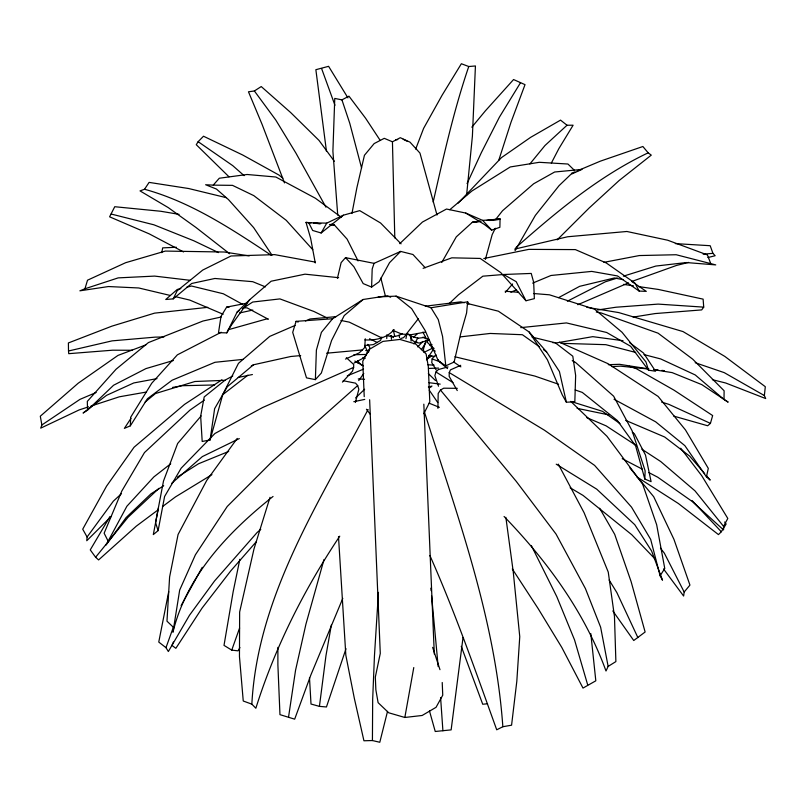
<?xml version="1.0" encoding="UTF-8"?>
<svg xmlns="http://www.w3.org/2000/svg" width="806" height="806" viewBox="0 0 806 806"><rect width="100%" height="100%" fill="white"/><g stroke="black" fill="none" stroke-linecap="round" stroke-linejoin="round"><path stroke-width="1.21" d="M277.889 647.369L277.889 664.859L279.964 714.65L294.674 719.164L310.864 674.975L342.792 598.384M387.515 711.396L379.797 742.266L372.422 740.543L372.674 699.346L374.458 655.721L378.447 592.35M358.166 363.516L358.196 361.038M460.72 365.309L450.443 369.894L449.234 372.584L449.184 376.412L457.254 390.578M653.787 369.712L672.144 372.614L701.794 384.623L728.171 402.144L724.01 399.494L724.11 390.769L692.697 359.154L658.069 333.18L601.185 312.97L596.289 312.043M437.92 408.35L438.192 393.459L440.479 390.054L443.703 388.2L457.324 388.331M342.449 382.104L352.464 371.183L353.633 367.395L353.713 364.524L346.389 357.673M337.422 278.292L341.129 262.615L345.522 257.648L353.905 266.726L363.184 283.591L371.606 287.087L372.181 269.083L374.044 263.35L400.663 251.412L412.934 254.495L425.246 267.773M332.566 318.763L296.064 321.352L292.709 332.384L306.502 377.863L315.378 379.636L316.385 350.106L321.403 332.344L332.566 318.763L363.133 299.489L387.273 295.772L390.658 297.213M386.739 338.57L386.87 334.883M632.297 432.268L634.352 433.709L645.505 455.068L651.097 481.656L644.82 479.056L645.132 470.845L632.136 430.827L613.648 396.199L575.544 362.478L572.22 360.685M437.003 215.041L419.956 153.08L410.022 142.168L400.28 137.695L392.441 141.796L394.799 237.951M131.005 418.284L124.376 428.379L130.34 425.83L130.693 417.226L151.77 383.193L177.36 354.841L221.227 332.243M365.279 338.772L364.715 347.477L362.378 349.925L359.214 352.877L345.472 359.083M466.593 195.213L472.397 136.164L475.429 65.971L468.76 66.525L461.364 63.734L442.111 95.219L423.603 128.386L415.674 149.1M427.754 338.782L427.462 342.469L432.802 347.638M121.505 493.665L113.354 501.161L87.088 536.998L86.776 540.715L111.278 516.324M343.225 380.744L355.517 383.152L357.683 385.56L272.035 461.667L227.252 506.46L195.405 554.79L179.678 590.073L172.958 632.216C186.579 575.575 228.733 531.688 273.043 496.466M396.058 296.134L430.998 307.761L467.641 301.827L466.593 312.97L460.74 333.513L454.131 362.045L445.789 365.823L438.283 360.786L425.236 330.692L411.624 308.607L396.058 296.134L378.226 296.92M339.759 536.171C304.225 589.327 275.017 647.158 255.855 708.242L251.845 704.152C257.628 596.128 318.964 502.34 368.09 409.478M436.358 355.124L434.102 356.202L432.117 358.932L431.744 362.609L436.237 370.065M712.353 379.676L725.722 383.011L765.7 398.567L764.36 395.555L765.307 386.709L724.846 356.433L683.014 331.578L618.766 312.587L586.828 307.318M463.027 637.526L451.138 729.883L435.24 731.485L429.477 710.963M346.016 648.699L326.45 706.973L319.428 706.368L325.956 655.731L331.347 624.993M368.493 352.252L369.863 347.467L367.808 344.353M629.879 467.943L653.686 496.698L673.937 539.325L689.946 585.096L684.173 592.027L683.629 596.057L663.509 568.925M232.783 375.969L225.156 380.089L204.21 396.925L200.664 416.158L202.195 441.476L210.084 439.955L214.628 408.662L227.312 386.719L253.477 364.786L290.805 356.494L300.678 355.587M288.538 717.108L295.56 670.229L305.917 624.217L324.012 559.505M369.642 399.746L380.281 653.404L375.324 677.111L375.858 689.805L378.105 702.651L388.704 712.776L404.834 717.471L413.78 667.549M161.774 252.661L162.671 247.875L176.433 247.271M158.46 507.82L153.311 534.58L158.117 530.61L164.595 496.496L181.189 468.145L214.93 433.487L262.534 407.564L353.633 367.395M405.952 338.641L406.889 333.734L403.615 337.583L400.773 338.55M351.94 213.509L356.897 187.677L364.443 155.276L374.155 143.579L384.271 138.33L392.441 141.796M239.856 559.293L233.146 591.785L224.008 645.374L231.745 650.12L238.072 650.845L239.926 647.581M433.175 202.024C443.562 156.505 453.627 110.765 468.76 66.525M706.247 475.48L710.187 480.084L706.429 476.809L708.303 468.387L685.473 429.941L658.129 396.441L607.976 363.657L559.364 342.177M210.084 439.955L222.788 394.477L238.455 363.355L269.748 336.384L295.067 325.443M355.375 402.516L358.841 389.318L357.683 385.56M485.363 259.451L492.194 234.606L495.337 228.239M673.766 416.118L707.668 425.759L710.429 423.382L712.655 415.564L674.038 390.185L636.428 368.745L629.335 366.307M168.716 591.634L158.762 642.07L165.986 647.671L168.353 651.52L189.501 615.24L214.527 581.005L257.043 532.585L260.791 529.27M425.87 340.908L423.432 349.31L424.016 352.363L433.024 347.94M448.005 366.911L438.393 369.541L435.945 371.989L434.867 375.656L438.504 386.215M170.328 295.47L138.743 287.974L108.467 286.543L79.875 290.825L84.932 288.78L87.532 280.186L125.635 262.706L165.311 251.079L224.36 252.016L249.215 255.915M270.01 497.342L253.971 549.017L239.644 611.996L239.463 656.588L243.251 701.008L251.845 704.152M498.783 160.233L510.984 122.321L525.018 84.65L513.573 79.542L485.343 110.885L471.822 127.197M231.745 650.12L239.614 627.985M165.986 647.671L173.552 626.635M145.795 344.908L117.988 355.406L78.242 383.182L40.3 416.218L41.872 424.984L40.693 428.157L79.129 409.932L88.589 406.839M354.066 363.053L363.939 357.743L366.347 354.439L367.455 351.527L364.947 345.945M381.873 337.009L380.503 340.454L373.359 344.615L364.715 345.482M173.401 642.029L171.96 645.425L175.859 648.306L202.044 608.127L230.869 570.749L256.379 541.612M467.057 183.607L481.283 152.777L499.398 117.152L520.505 82.726M558.266 464.135L584.118 512.767L608.258 572.109L614.464 616.429L615.885 661.585L608.137 666.411L606.001 671.015C584.783 612.379 547.143 560.996 504.072 516.475M180.826 288.619L177.249 289.475L165.764 299.489L173.219 298.875L177.149 290.825L202.749 270.06L231.02 255.986L274.715 254.636L315.136 262.071M183.556 251.956L149.251 233.881L109.606 216.814L114.754 206.719L160.777 211.263L179.093 214.356M246.797 303.187L226.657 307.106L221.005 316.375L218.507 332.666L226.788 332.878L237.196 311.942L249.739 299.651L271.138 281.213L305.011 274.171L338.641 277.687M170.741 463.762L153.875 476.9L126.895 506.228L106.019 545.088L126.089 517.593L151.034 493.786L163.709 485.776M551.344 163.084L558.81 148.717L573.106 125.212L567.021 125.242L560.543 120.124L530.65 137.332L501.453 157.623L458.12 203.152M648.901 472.608L657.797 477.253L692.304 501.534L723.576 529.935L723.556 526.338L727.808 518.449L701.774 475.782L680.727 448.217M181.118 605.598L202.246 567.313M423.825 413.73L429.8 401.942L428.308 366.539L426.112 353.955L415.715 344.031L399.917 339.437L382.941 341.391L369.329 349.371L362.75 361.249L364.231 396.653M441.769 262.464L456.287 236.853L472.286 222.345L479.167 221.025M315.267 262.958L310.632 238.294L306.018 222.375L308.718 222.768L312.678 230.476L321.141 232.984L326.762 223.131L343.416 215.182L359.728 210.628L380.583 223.01L401.066 243.835M515.054 250.636L535.355 215.404L559.042 185.672L570.819 174.398L581.992 169.411L554.649 172L533.643 183.778L502.531 210.739L495.619 219.524M409.629 334.54L412.279 340.243L415.362 342.258L417.861 337.936M109.959 516.545L90.252 549.883L95.612 557.248L98.604 559.928L136.295 526.147L158.409 509.644M226.788 332.878L231.332 325.201L249.739 299.651M282.846 178.166L278.957 175.053L242.687 155.004L203.505 136.224L198.135 141.685L196.271 144.707L228.975 176.786M421.447 349.673L426.052 342.238M637.052 477.031L678.33 503.478L718.468 534.6L721.31 531.759L726.135 524.041L724.705 521.986M130.34 425.83L147.417 398.748L172.131 380.21L214.96 362.297L243.311 359.365M556.221 464.185L596.732 489.161L634.785 524.716L651.611 551.012L662.512 580.199L660.104 575.756L664.769 568.482L656.668 524.766L642.624 484.104L606.938 436.258L570.719 401.358M426.485 359.889L434.071 348.303M229.589 253.729L195.999 227.494L168.263 207.605L140.012 190.901L144.536 189.259L149.1 182.388L188.634 188.523L226.315 197.672M358.741 380.563L363.778 373.48M237.216 438.424L206.719 480.447L178.076 534.489L169.603 576.985L166.973 621.164L173.401 627.31M638.423 286.553L658.341 289.445L703.114 299.137L703.719 307.136L701.694 309.907L655.157 313.564L633.123 317.101M392.663 330.279L401.821 334.097L406.123 334.349L418.405 318.622M95.612 557.248L128.033 517.291L158.973 488.315M529.895 163.94L544.967 145.533L567.021 125.242M201.147 415.916L177.642 443.481L163.497 481.041L155.558 522.62L158.117 530.61M505.342 292.427L512.606 283.964M272.005 255.17L253.648 227.594L228.451 199.576L216.461 189.057L205.631 184.745L213.247 185.128L219.292 178.237L247.079 174.489L275.843 177.018L315.368 198.226L341.502 217.429M315.378 379.636L321.352 373.027L331.588 340.475L344.212 315.589L363.133 299.489M417.689 346.933L422.858 341.482M400.663 251.412L389.52 262.696L379.082 281.798L371.606 287.087M557.178 239.856L589.015 208.129L619.159 180.504L651.278 155.135L648.155 152.828L642.876 146.511L600.329 161.17L577.217 170.902M355.577 397.942L364.624 389.258M156.999 378.619L133.766 382.951L106.583 395.333L83.078 413.035L87.552 410.153L113.575 385.248L145.936 368.604L173.34 360.514M399.756 243.654L422.445 222.053L446.504 209.036L465.767 213.066L482.613 220.37L491.68 230.123L499.881 227.292L500.063 218.678L486.774 220.431M408.44 333.916L410.032 335.79L413.821 337.099L417.468 333.644M449.365 303.429L458.483 294.795L482.865 276.176L503.599 274.493L531.225 273.435L533.663 282.241L534.358 298.643L525.965 300.749L500.697 272.549L480.215 258.434L451.813 257.829L423.1 268.327M515.86 247.633C556.543 211.716 598.828 176.292 648.155 152.828M171.698 483.318L202.336 456.599L239.301 438.585M449.819 209.701L471.853 191.032L510.279 166.953L539.315 162.308L567.938 164.021L574.497 170.409M321.141 232.984L343.416 215.182M173.219 298.875L191.687 283.48L214.9 278.473L252.701 281.677L265.416 286.865M145.14 402.023L155.477 393.54L194.911 381.5L225.015 380.321M394.104 329.573C386.82 338.147 375.636 340.485 364.866 339.91M426.837 359.426L431.774 355.567M612.812 610.918L633.738 640.518L645.122 632.005L631.118 581.64L614.686 534.318L599.614 508.223M222.335 394.99L247.926 375.163M162.429 506.642L175.496 496.889L211.958 474.633M204.371 400.108L190.004 410.063L144.476 452.569L121.857 490.955L104.135 533.209L108.075 541.048M41.872 424.984L79.955 399.373L96.146 392.482M221.932 379.797L184.554 404.38L134.068 447.219L106.553 486.159L82.716 529.199L87.088 536.998M590.818 633.637L595.815 680.808L582.99 688.082L561.802 647.45L538.005 608.349L512.304 568.955M284.488 182.912L262.031 124.245L248.47 91.793L254.374 90.967L261.235 86.564L290.634 112.518L318.975 140.375L334.329 161.271M237.196 311.942L239.271 310.622M242.374 308.648L252.721 302.038L279.924 298.905L313.977 311.499L327.317 318.038M402.244 333.573C397.942 336.717 391.645 337.311 386.699 335.437M177.431 477.102L198.548 463.752L228.682 451.441M413.68 343.809L416.843 341.845M251.301 365.964L253.477 364.786M558.629 297.615L579.645 286.332L614.414 277.969L622.978 279.642M427.261 358.217L430.575 356.464M337.734 215.081L332.898 151.175L334.762 98.423L341.935 99.863L348.958 96.166L365.612 118.26L380.079 140.224M567.343 301.202L605.397 281.778L617.396 278.03M505.856 517.351L513.21 571.504L519.759 636.649L516.817 681.261L511.578 725.188L502.843 726.73L496.718 729.793C475.621 671.277 455.148 612.369 429.88 555.495M429.135 387.837L431.371 386.729M577.821 304.708L628.458 282.896M305.424 320.969L310.028 318.985L335.991 316.657M631.934 281.425L676.516 265.436L688.586 262.403M571.434 173.33L574.9 171.869M510.833 292.185L516.575 289.797M532.635 283.118L550.992 275.481L591.735 271.4L617.477 275.934L639.138 291.077L646.291 291.369L631.541 281.314M347.285 375.838L363.516 369.148M428.691 339.941L419.281 343.074L415.362 342.258M84.932 288.78L118.19 277.879L154.631 276.095L190.156 280.307M90.957 406.073L119.359 396.804L146.531 392.018M326.47 151.337L315.861 69.699L328.596 66.324L347.94 97.889M623.401 276.166L655.822 266.061L686.369 262.555L715.748 264.902L676.174 254.736L639.319 255.552L603.946 262.333M228.219 329.755L267.804 318.612M428.399 387.021L432.006 386.054M707.91 257.537L715.154 255.724L712.937 253.346L710.187 245.709L675.337 243.614M186.78 287.178L191.546 286.029L223.312 293.767L242.596 304.346M132.315 350.267L112.608 350.197L68.732 353.673L68.51 350.993L112.094 340.867L155.195 337.13L163.89 336.989M514.661 249.114L567.706 236.752L626.887 231.483L667.68 240.218L707.406 254.928L710.63 263.29M221.197 317.01L202.961 321.03L148.415 342.58L116.044 369.249L87.31 401.398L87.552 410.153M239.432 313L252.802 310.058M353.804 401.69L364.755 399.403M483.771 258.525L528.796 249.376L575.363 249.598L606.313 262.988L635.037 283.188L639.138 291.077M238.193 377.43L252.409 374.538M429.527 344.978L431.986 344.505M425.477 332.062L410.647 334.792L406.123 334.349M172.474 387.444L182.347 385.711L214.638 384.966M556.211 342.953L592.763 336.656L623.018 340.706M597.709 309.957L616.046 307.217L658.159 304.104L703.719 307.136M480.739 221.227L472.286 222.345L480.829 221.418M425.316 306.189L460.77 301.837L464.407 302.744M425.588 337.301L418.233 338.208L413.821 337.099M404.834 717.471L422.153 715.476L436.036 707.325L442.746 695.205L442.222 682.511M460.417 336.868L490.199 333.452L522.399 334.722L539.526 346.852M489.373 220.491L500.365 219.303L482.613 220.37M207.757 307.338L154.581 313.141L111.873 326.158L68.399 342.943L68.51 350.993M520.736 327.639L566.467 322.924L606.666 332.495L630.624 346.278L648.528 370.186L655.55 371.213L643.531 353.048L629.818 342.822M487.549 703.759L482.723 704.243L461.244 646.321M326.591 353.209L362.378 349.925M703.144 254.172L712.937 253.346M395.565 139.75L397.731 139.619M611.845 366.589L620.539 366.156L648.084 368.977M466.835 303.338L498.36 311.187L529.099 331.961L547.415 359.798L562.225 394.819L566.376 402.214L574.829 401.811L575.645 375.455L572.794 356.212L555.253 342.762L532.131 337.099M428.47 368.453L438.524 368.07M608.258 364.685L619.512 364.312L648.89 368.947M372.422 740.543L363.939 740.774L354.368 698.53L345.834 655.228L338.5 536.635M353.894 354.741L366.347 354.439M365.702 350.519L369.47 350.55M213.247 185.128L232.501 185.36L253.809 195.636L286.221 220.3L312.758 249.679M308.718 222.768L326.762 223.131M561.117 343.316L605.84 344.676L635.662 352.434M226.657 307.106L229.065 307.197M243.493 307.741L247.099 307.882L268.388 319.297M552.755 342.651L555.253 342.762M427.895 364.775L434.112 365.138M358.267 378.901L364.524 379.263M505.171 291.228L518.711 292.326M533.481 293.515L549.48 294.815L594.637 309.232L622.061 332.284L645.969 361.954L648.528 370.186M313.605 223.181L319.7 223.695M329.463 224.521L334.349 224.934L347.104 239.12L358.065 260.922M306.018 222.375L310.945 222.819M313.413 223.04L320.798 223.715M330.651 224.602L334.349 224.934L331.095 224.159M654.341 369.622L658.089 370.004M661.847 370.397L664.356 370.649M428.973 382.679L440.197 384.13M623.491 284.387L633.445 285.828M345.522 257.648L374.044 263.35M340.908 320.456L349.26 322.138L381.601 337.825M577.096 408.34L609.094 414.949M428.641 355.396L434.746 356.685M175.184 296.618L189.753 300.074L223.141 314.259M454.876 356.766L534.922 376.09L558.598 384.25M111.147 214.033L153.896 224.803L193.873 240.803L218.527 252.6M644.014 354.6L660.708 358.942L695.215 374.941L724.01 399.494M319.428 706.368L311.005 704.041L309.494 677.765M661.645 402.134L668.819 404.34L710.429 423.382M571.555 401.67L602.505 411.332L619.975 423.603M296.064 321.352L298.17 322.047M144.536 189.259C191.002 202.014 231.675 229.065 271.431 255.401M695.205 362.71L724.251 372.644L764.36 395.555M575.172 389.963L582.275 392.411L617.325 420.51L635.591 445.799L644.82 479.056M432.117 358.932L440.378 361.924M429.074 403.161L439.381 407.332M625.658 420.379L664.668 437.003L689.694 456.146L704.676 473.636M586.667 417.579L606.142 425.87L636.579 445.758M362.851 357.441L365.118 358.499M369.571 338.742L377.349 342.55M403.171 139.287L407.131 141.231M622.222 458.685L642.231 469.132M614.041 399.262L655.641 421.81L684.858 445.647L706.429 476.809M435.27 351.174L433.084 349.985L431.139 346.661M354.821 361.048L363.435 365.843M429.397 340.424L426.273 338.651L422.918 332.082M503.599 274.493L516.183 281.657L525.965 300.749M422.959 337.099L425.759 338.711M390.265 335.689L393.53 337.583M570.154 487.761L583.07 495.428L631.773 534.731L655.54 559.485M449.234 372.584L544.423 430.192L594.596 465.384L631.541 507.155L650.674 539.375L660.104 575.756M465.767 213.066L484.436 224.511L491.68 230.123M435.945 371.989L452.972 382.598M641.818 449.184L660.708 461.526L694.994 490.854L723.556 526.338M453.617 361.975L460.871 366.861M198.135 141.685L232.773 165.663L244.107 175.648M543.556 349.713L546.579 351.849L559.424 371.546L566.376 402.214M447.501 368.584L438.887 361.34L438.252 359.547M370.317 414.365L366.438 409.236M428.308 373.581L435.502 380.563M357.431 360.937L361.793 365.461M692.042 500.566L721.31 531.759M529.099 331.961L546.579 351.849M440.479 390.054L516.162 481.263L556.049 534.086L585.418 588.571L600.631 627.209L608.137 666.411M660.477 548.191L664.325 553.138L684.173 592.027M254.374 90.967L275.813 120.084L295.953 153.14L325.946 207.182M429.215 390.094L437.739 402.537M609.145 580.018L616.882 592.622L637.889 637.617M430.998 307.761L438.273 319.579L442.585 336.525L445.789 365.823M467.641 301.827L468.81 304.114M531.376 545.652L556.805 596.672L574.547 639.934L587.715 684.979M321.594 68.54L334.953 105.274M341.935 99.863L349.764 123.278L361.592 168.051M432.641 647.369L439.975 669.675M424.339 411.705C456.992 514.732 495.186 618.011 502.843 726.73M380.845 278.09L385.409 296.094M393.318 330.128L394.728 336.203M399.051 335.225L399.564 337.664M391.091 335.487L391.484 339.205M430.837 588.168L431.089 590.657M431.573 595.624L438.172 666.572M410.576 334.893L411.08 341.089M440.6 697.553L442.907 730.77M423.835 404.179L434.303 654.059"/></g></svg>
